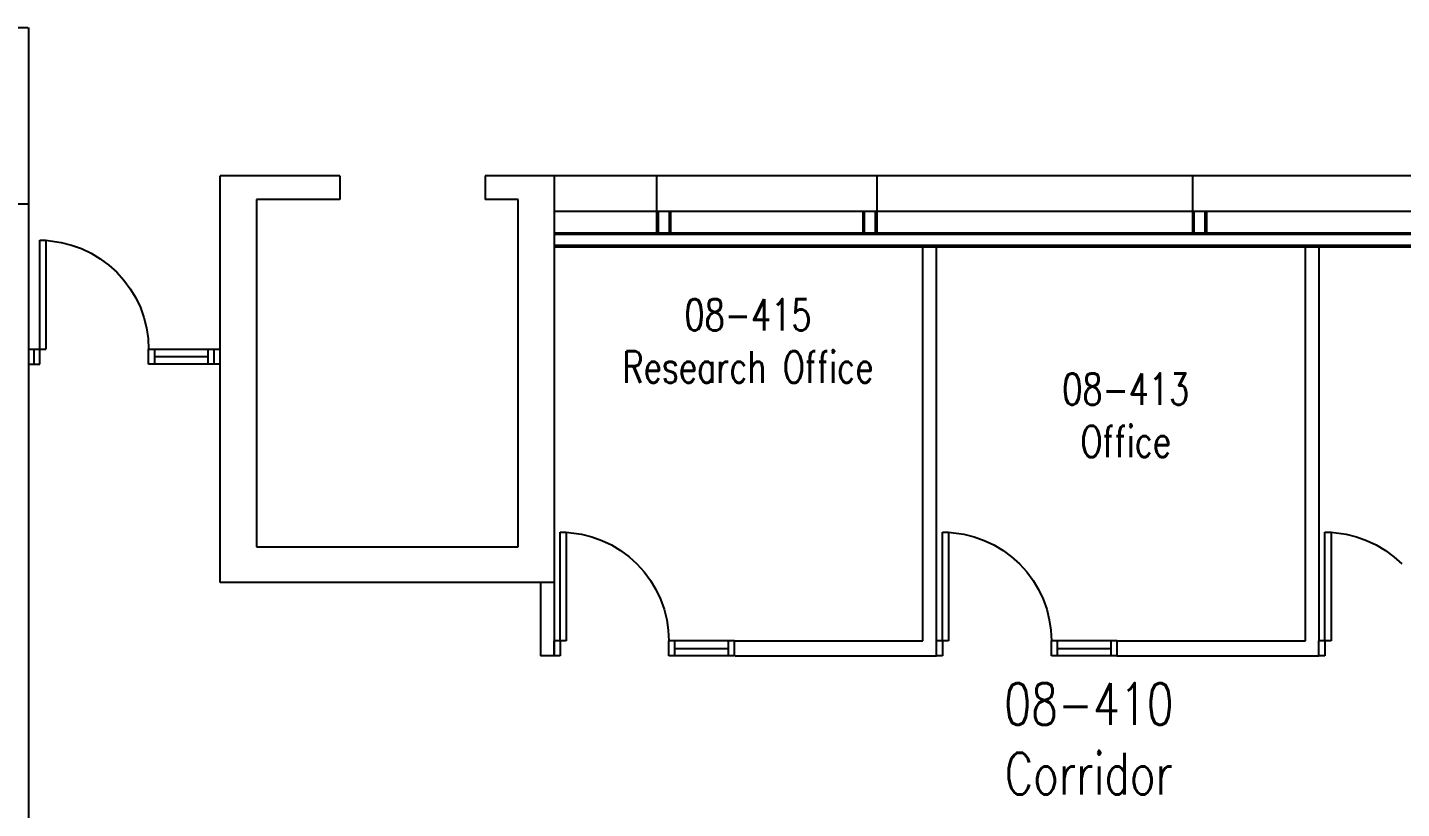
# Model space of a CAD drawing. Extents: x 11182 to 734459, y -1391328 to 152085.
# Drawn here: x 585042 to 596588, y -850078 to -843513 of the extents above; entities that cross this region are included whole.
import ezdxf
from ezdxf.enums import TextEntityAlignment as Align

# ---------------------------------------------------------------- set-up
doc = ezdxf.new("R2010")
doc.units = 0
doc.header["$LTSCALE"] = 500
doc.header["$MEASUREMENT"] = 0
for name, color, linetype in [('0_room_data', 7, 'CONTINUOUS'), ('1_Wall_Exist', 251, 'CONTINUOUS'), ('3_Text', 7, 'CONTINUOUS')]:
    doc.layers.add(name, color=color, linetype=linetype)
doc.styles.add('1_200', font='simplex.shx', dxfattribs={"width": 0.75, "height": 460})

# ---------------------------------------------------------------- blocks, each defined once
blk = doc.blocks.new('room_data')
at = {"layer": '3_Text', "style": '1_200', "width": 0.75}
for tag, p in [('ROOMNUM', (0, 0)), ('ROOMUSE', (0, -575))]:
    blk.add_attdef(tag, text='', height=345, dxfattribs=at).set_placement(p, align=Align.MIDDLE_CENTER)

msp = doc.modelspace()

# ---------------------------------------------------------------- linework, layer by layer
at = {"layer": '1_Wall_Exist'}
for p, q in [((583906, -843513), (585045, -843513)), ((585051, -843513), (585051, -853700)), ((586660, -848179), (586660, -844759)), ((587667, -844759), (586660, -844759)), ((587667, -844759), (587667, -844959)), ((588887, -844759), (588887, -844959)), ((599083, -844759), (588887, -844759)), ((589466, -844759), (589466, -848796)), ((590331, -845241), (590331, -844759)), ((592181, -845241), (592181, -844759)), ((594833, -845241), (594833, -844759)), ((584873, -844996), (585051, -844996)), ((587667, -844959), (586966, -844959)), ((586966, -844959), (586966, -847879)), ((589166, -844959), (588887, -844959)), ((589166, -847879), (589166, -844959)), ((597683, -845059), (589466, -845059)), ((590344, -845241), (590344, -845059)), ((590436, -845241), (590436, -845059)), ((590449, -845241), (590449, -845059)), ((592063, -845241), (592063, -845059)), ((592076, -845241), (592076, -845059)), ((592168, -845241), (592168, -845059)), ((594846, -845241), (594846, -845059)), ((594938, -845241), (594938, -845059)), ((594951, -845241), (594951, -845059)), ((598928, -845241), (589466, -845241)), ((598928, -845254), (589466, -845254)), ((585145, -846344), (585145, -845302)), ((585145, -845302), (585196, -845302)), ((585196, -845302), (585324, -845320)), ((585196, -845302), (585196, -846217)), ((585324, -845320), (585411, -845342)), ((585411, -845342), (585495, -845372)), ((585495, -845372), (585577, -845411)), ((598928, -845346), (589466, -845346)), ((598928, -845359), (589466, -845359)), ((592566, -848669), (592566, -845359)), ((592680, -848669), (592680, -845359)), ((595780, -848669), (595780, -845359)), ((595895, -848669), (595895, -845359)), ((585577, -845411), (585653, -845457)), ((585653, -845457), (585725, -845510)), ((585725, -845510), (585792, -845570)), ((585792, -845570), (585852, -845637)), ((585852, -845637), (585905, -845709)), ((585905, -845709), (585951, -845786)), ((585951, -845786), (585990, -845867)), ((585990, -845867), (586020, -845952)), ((586020, -845952), (586042, -846039)), ((586042, -846039), (586055, -846127)), ((586055, -846127), (586059, -846217)), ((585045, -846217), (585196, -846217)), ((585095, -846217), (585095, -846344)), ((586059, -846344), (586059, -846217)), ((586059, -846217), (586660, -846217)), ((586110, -846217), (586110, -846344)), ((586110, -846280), (586560, -846280)), ((586560, -846344), (586560, -846217)), ((586610, -846344), (586610, -846217)), ((585045, -846344), (585145, -846344)), ((586660, -846344), (586059, -846344)), ((589517, -847755), (589568, -847755)), ((589517, -848669), (589517, -847755)), ((589568, -847755), (589696, -847773)), ((589568, -847755), (589568, -848669)), ((589696, -847773), (589783, -847794)), ((589783, -847794), (589867, -847825)), ((592731, -847755), (592782, -847755)), ((592731, -848669), (592731, -847755)), ((592782, -847755), (592910, -847773)), ((592782, -847755), (592782, -848669)), ((592910, -847773), (592997, -847794)), ((592997, -847794), (593081, -847825)), ((595944, -847755), (595995, -847755)), ((595944, -848669), (595944, -847755)), ((595995, -847755), (596123, -847773)), ((595995, -847755), (595995, -848669)), ((596123, -847773), (596210, -847794)), ((596210, -847794), (596294, -847825)), ((586966, -847879), (589166, -847879)), ((589867, -847825), (589948, -847863)), ((589948, -847863), (590025, -847909)), ((590025, -847909), (590097, -847962)), ((593081, -847825), (593163, -847863)), ((593163, -847863), (593239, -847909)), ((593239, -847909), (593311, -847962)), ((596294, -847825), (596375, -847863)), ((596375, -847863), (596452, -847909)), ((596452, -847909), (596524, -847962)), ((590097, -847962), (590163, -848023)), ((590163, -848023), (590224, -848089)), ((593311, -847962), (593378, -848023)), ((593378, -848023), (593438, -848089)), ((596524, -847962), (596590, -848023)), ((590224, -848089), (590277, -848161)), ((593438, -848089), (593491, -848161)), ((589466, -848179), (586660, -848179)), ((589352, -848179), (589352, -848796)), ((590277, -848161), (590323, -848238)), ((590323, -848238), (590361, -848319)), ((593491, -848161), (593537, -848238)), ((593537, -848238), (593576, -848319)), ((590361, -848319), (590392, -848404)), ((593576, -848319), (593606, -848404)), ((590392, -848404), (590413, -848491)), ((590413, -848491), (590426, -848580)), ((593606, -848404), (593628, -848491)), ((593628, -848491), (593641, -848580)), ((590426, -848580), (590431, -848669)), ((593641, -848580), (593646, -848669)), ((589517, -848669), (589466, -848669)), ((589466, -848796), (589466, -848669)), ((589517, -848669), (589517, -848796)), ((589568, -848669), (589517, -848669)), ((590482, -848669), (590431, -848669)), ((590431, -848796), (590431, -848669)), ((590932, -848669), (590482, -848669)), ((590482, -848796), (590482, -848669)), ((590482, -848732), (590932, -848732)), ((590983, -848669), (590932, -848669)), ((590932, -848796), (590932, -848669)), ((590983, -848669), (592566, -848669)), ((590983, -848796), (590983, -848669)), ((592731, -848669), (592680, -848669)), ((592680, -848796), (592680, -848669)), ((592731, -848669), (592731, -848796)), ((592782, -848669), (592731, -848669)), ((593697, -848669), (593646, -848669)), ((593646, -848796), (593646, -848669)), ((594147, -848669), (593697, -848669)), ((593697, -848796), (593697, -848669)), ((593697, -848732), (594147, -848732)), ((594197, -848669), (594147, -848669)), ((594147, -848796), (594147, -848669)), ((594196, -848669), (595780, -848669)), ((594197, -848796), (594197, -848669)), ((595944, -848669), (595893, -848669)), ((595893, -848796), (595893, -848669)), ((595944, -848669), (595944, -848796)), ((595995, -848669), (595944, -848669)), ((589466, -848796), (589352, -848796)), ((589517, -848796), (589466, -848796)), ((590482, -848796), (590431, -848796)), ((590932, -848796), (590482, -848796)), ((590983, -848796), (590932, -848796)), ((590988, -848796), (592680, -848796)), ((592731, -848796), (592680, -848796)), ((593697, -848796), (593646, -848796)), ((594147, -848796), (593697, -848796)), ((594197, -848796), (594147, -848796)), ((594196, -848796), (595893, -848796)), ((595944, -848796), (595893, -848796))]:
    msp.add_line(p, q, dxfattribs=at)

# ---------------------------------------------------------------- block references
at = {"layer": '0_room_data'}
for p, xscale, yscale, zscale, values in [((591096, -845928), 0.7638134445220921, 0.7638134445220921, 0.7638134445220921, {'ROOMNUM': '08-415', 'ROOMUSE': 'Research Office'}), ((594270, -846553), 0.7638134445220921, 0.7638134445220921, 0.7638134445220921, {'ROOMNUM': '08-413', 'ROOMUSE': 'Office'}), ((593961, -849199), 1.018417926029456, 1.018417926029456, 1.018417926029456, {'ROOMNUM': '08-410', 'ROOMUSE': 'Corridor'})]:
    msp.add_blockref('room_data', p, dxfattribs=dict(at, xscale=xscale, yscale=yscale, zscale=zscale)).add_auto_attribs(values)

doc.saveas('drawing.dxf')
